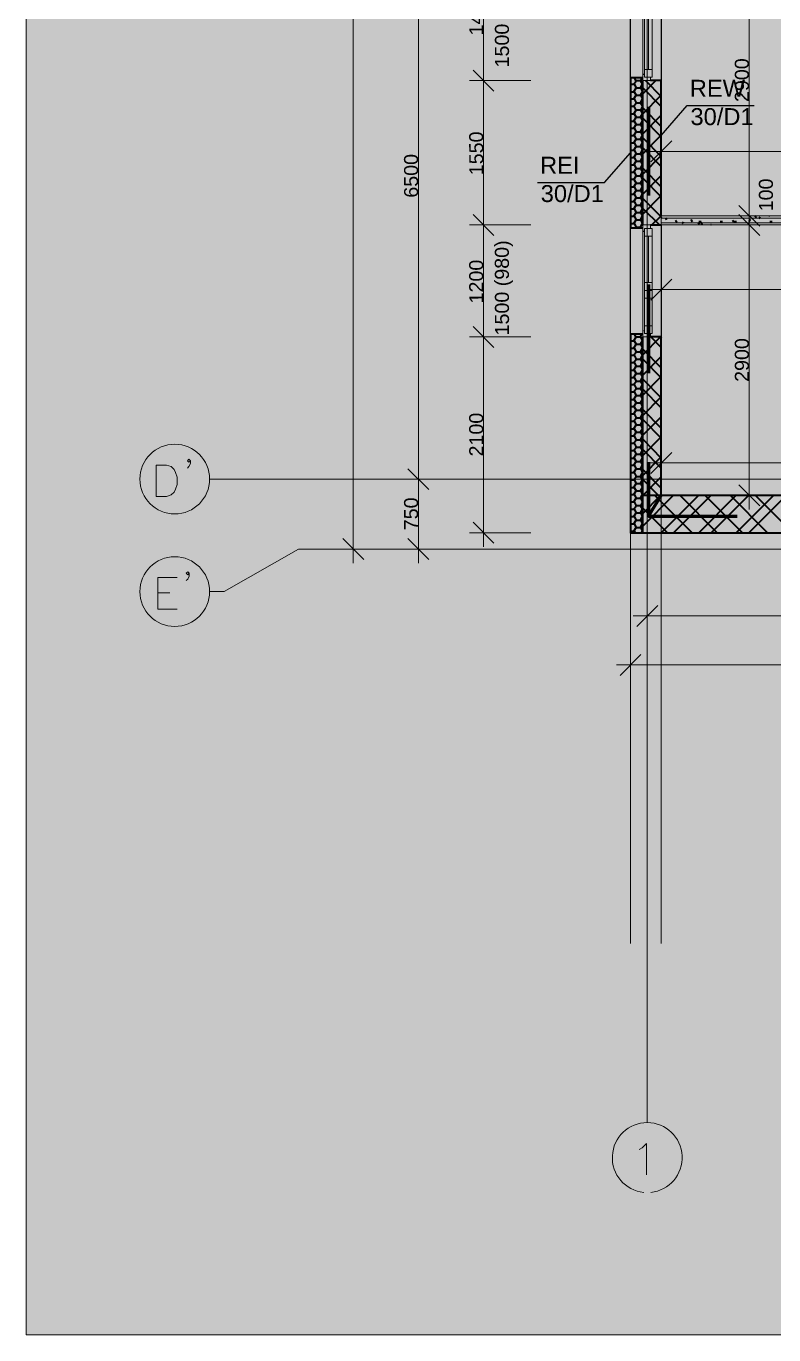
# Model space of a CAD drawing. Header units: millimetres. Extents: x 2377 to 264466, y -28213 to 61616.
# Drawn here: x 144446 to 152470, y -24410 to -10377 of the extents above; entities that cross this region are included whole.
import ezdxf

# ---------------------------------------------------------------- set-up
doc = ezdxf.new("R2010")
doc.units = ezdxf.units.MM
doc.layers.add('ZTI_KANAL', color=30, linetype='Continuous', lineweight=50)
doc.styles.add('PDF ArialMT', font='arial.ttf')

msp = doc.modelspace()

# ---------------------------------------------------------------- linework, layer by layer
at = {"layer": 'ZTI_KANAL', "color": 7, "lineweight": 9}
for points in [[(144446, -24410), (264438, -24410), (264438, 7087), (144446, 7087)], [(149466, -11073), (149244, -10848)], [(149205, -10959), (149860, -10959)], [(152321, -12521), (152095, -12299)], [(149466, -12623), (149244, -12397)], [(152359, -12410), (151701, -12410)], [(152321, -12623), (152095, -12397)], [(149205, -12508), (149860, -12508)], [(152359, -12508), (151701, -12508)], [(149466, -13823), (149244, -13598)], [(149205, -13709), (149860, -13709)], [(145840, -15420), (145840, -15084), (145951, -15084), (146001, -15100), (146033, -15131), (146049, -15163), (146065, -15214), (146065, -15293), (146049, -15341), (146033, -15373), (146001, -15404), (145951, -15420)], [(148542, -15122), (148767, -15344)], [(148504, -15233), (149161, -15233)]]:
    msp.add_lwpolyline(points, close=True, dxfattribs=at)
for points in [[(151111, 4982), (151111, -22133)], [(147954, -686), (147954, -16135)], [(148656, -8584), (148656, -15382)], [(149355, -11111), (149355, -9362)], [(152206, -12559), (152206, -9362)], [(149355, -12661), (149355, -10810)], [(151260, -11213), (151260, -11870)], [(151374, -11607), (151149, -11832)], [(151111, -11721), (158322, -11721)], [(152206, -12661), (152206, -12261)], [(149355, -13861), (149355, -12359)], [(152206, -15560), (152206, -12359)], [(151260, -12696), (151260, -13353)], [(151374, -13090), (151149, -13315)], [(151111, -13201), (156185, -13201)], [(149355, -15960), (149355, -13560)], [(151260, -14553), (151260, -15208)], [(151374, -14947), (151149, -15173)], [(146208, -15036), (146192, -15052), (146176, -15036), (146192, -15020), (146208, -15036), (146208, -15068), (146192, -15100), (146176, -15115)], [(148656, -15084), (148656, -16135)], [(151111, -15058), (156087, -15058)], [(146414, -15233), (214196, -15233)], [(151260, -15411), (151260, -20215)], [(151701, -15411), (152359, -15411)], [(152095, -15296), (152321, -15522)], [(152225, -15411), (152883, -15411)], [(149244, -15697), (149466, -15922)], [(149860, -15811), (149205, -15811)], [(150933, -15811), (150933, -20215)], [(146414, -16440), (146570, -16440), (147367, -15986), (213244, -15986), (213660, -16440), (214196, -16440)], [(148462, -15986), (147805, -15986)], [(147843, -15871), (148069, -16097)], [(149161, -15986), (148504, -15986)], [(148542, -15871), (148767, -16097)], [(146195, -16243), (146179, -16259), (146163, -16243), (146179, -16227), (146195, -16243), (146195, -16274), (146179, -16306), (146163, -16322)], [(151111, -16195), (151111, -16852)], [(146065, -16627), (145859, -16627), (145859, -16290), (146065, -16290)], [(145859, -16452), (145986, -16452)], [(151225, -16589), (151000, -16814)], [(150933, -16719), (150933, -17376)], [(150961, -16700), (157261, -16700)], [(151044, -17113), (150819, -17338)], [(150780, -17227), (211513, -17227)], [(151025, -22422), (151057, -22406), (151104, -22359), (151104, -22695)]]:
    msp.add_lwpolyline(points, dxfattribs=at)
at = {"layer": 'ZTI_KANAL', "color": 7, "lineweight": 25}
for points in [[(150933, -10930), (150933, -9539)], [(151260, -9511), (151260, -10959)], [(150933, -13680), (150933, -12540)], [(151260, -12508), (151260, -13709)]]:
    msp.add_lwpolyline(points, dxfattribs=at)
at = {"layer": 'ZTI_KANAL', "color": 7, "lineweight": 20}
for points in [[(151063, -10899), (151063, -9571)], [(151123, -10295), (151123, -10841)], [(151082, -10841), (151165, -10841)], [(155937, -12312), (156036, -12312), (156036, -12359), (156036, -12559), (156036, -13461), (156036, -15411), (155937, -15411), (155937, -13461), (155937, -12559), (155937, -12508), (151260, -12508), (151260, -12410), (155937, -12410), (155937, -12359), (155937, -12312), (155137, -12312)], [(155963, -12359), (155963, -12435), (151260, -12435)], [(151260, -12486), (155963, -12486), (155963, -12559)], [(151063, -13648), (151063, -12572)], [(151082, -12629), (151165, -12629)], [(151123, -13124), (151123, -12629)], [(151165, -13124), (151082, -13124)], [(151165, -13293), (151082, -13293)], [(151123, -13293), (151123, -13591)], [(151082, -13591), (151165, -13591)]]:
    msp.add_lwpolyline(points, dxfattribs=at)
for points in [[(151165, -10924), (151146, -10924), (151165, -10924), (151165, -10209), (151082, -10209), (151082, -10889), (151082, -10209), (151165, -10209)], [(151146, -10959), (151063, -10959), (151063, -10899), (151082, -10889), (151082, -10924), (151146, -10924)], [(151165, -13210), (151082, -13210), (151082, -12582), (151063, -12572), (151063, -12508), (151146, -12508), (151146, -12547), (151165, -12547)], [(151082, -12547), (151082, -12582), (151082, -13210), (151165, -13210), (151165, -12547), (151146, -12547)], [(151165, -13674), (151146, -13674), (151165, -13674), (151165, -13210), (151082, -13210), (151082, -13639), (151082, -13210), (151165, -13210)], [(151146, -13709), (151063, -13709), (151063, -13648), (151082, -13639), (151082, -13674), (151146, -13674)]]:
    msp.add_lwpolyline(points, close=True, dxfattribs=at)
at = {"layer": 'ZTI_KANAL', "color": 1, "lineweight": 60}
for points in [[(151123, -10765), (151123, -10765)], [(151123, -11241), (151123, -12194)], [(151123, -12670), (151123, -12670)], [(151123, -13147), (151123, -14099)], [(151123, -14576), (151123, -14576)], [(151123, -15052), (151123, -15630), (152076, -15630)], [(151123, -15630), (151260, -15411)]]:
    msp.add_lwpolyline(points, dxfattribs=at)
at = {"layer": 'ZTI_KANAL', "color": 7, "lineweight": 35}
for points in [[(151063, -10930), (150933, -10930), (150933, -12540), (151063, -12540)], [(150993, -10962), (150974, -10930)], [(151054, -10930), (151038, -10962), (151060, -11000), (151063, -11000)], [(150933, -11000), (150968, -11000), (150993, -10962), (150993, -10959), (151038, -10959)], [(150933, -11080), (150968, -11080), (150993, -11038)], [(150971, -11000), (150993, -11038), (151038, -11038), (151060, -11000), (151060, -10997)], [(150971, -11080), (150993, -11118), (151038, -11118), (151060, -11080), (151060, -11076)], [(151038, -11038), (151060, -11080), (151063, -11080)], [(151063, -11102), (151203, -10959)], [(151063, -12508), (151063, -10959)], [(151063, -11038), (151260, -11238)], [(151092, -10959), (151260, -11130)], [(151162, -12508), (151260, -12410), (151260, -10959), (151146, -10959)], [(150933, -11156), (150968, -11156), (150993, -11118), (150993, -11114)], [(150933, -11235), (150968, -11235), (150993, -11197), (150993, -11194)], [(150971, -11156), (150993, -11197), (151038, -11197), (151060, -11156)], [(151038, -11118), (151060, -11156), (151063, -11156)], [(151038, -11197), (151060, -11235), (151063, -11235)], [(151063, -11318), (151260, -11118)], [(150933, -11315), (150968, -11315), (150993, -11276), (150993, -11273), (151038, -11273)], [(150968, -11394), (150993, -11353)], [(150993, -11276), (150971, -11235)], [(150971, -11315), (150993, -11353), (151038, -11353), (151060, -11315), (151060, -11311)], [(151060, -11232), (151060, -11235), (151038, -11276), (151060, -11315), (151063, -11315)], [(151038, -11353), (151060, -11394), (151063, -11394)], [(151063, -11254), (151260, -11454)], [(151063, -11530), (151260, -11330)], [(151063, -11362), (151260, -11562)], [(150933, -11394), (150971, -11394), (150993, -11432), (151038, -11432), (151060, -11394), (151060, -11391)], [(150933, -11470), (150971, -11470), (150993, -11511), (151038, -11511), (151060, -11470)], [(150968, -11470), (150993, -11432), (150993, -11429)], [(151038, -11432), (151060, -11470), (151063, -11470)], [(150933, -11549), (150971, -11549), (150993, -11588), (151038, -11588), (151060, -11549), (151060, -11546)], [(150933, -11629), (150971, -11629), (150993, -11667), (151038, -11667), (151060, -11629), (151060, -11626)], [(150968, -11549), (150993, -11511), (150993, -11508)], [(150968, -11629), (150993, -11588)], [(151038, -11511), (151060, -11549), (151063, -11549)], [(151038, -11588), (151060, -11629), (151063, -11629)], [(151063, -11746), (151260, -11546)], [(151063, -11575), (151260, -11775)], [(150933, -11708), (150971, -11708), (150993, -11746), (151038, -11746), (151060, -11708), (151060, -11705)], [(150933, -11784), (150971, -11784), (150993, -11826), (151038, -11826), (151060, -11784)], [(150968, -11708), (150993, -11667)], [(150968, -11784), (150993, -11746), (150993, -11743)], [(151038, -11667), (151060, -11708), (151063, -11708)], [(151038, -11746), (151060, -11784), (151063, -11784)], [(151063, -11683), (151260, -11883)], [(151063, -11962), (151260, -11762)], [(150933, -11864), (150971, -11864), (150993, -11902), (151038, -11902), (151060, -11864), (151060, -11861)], [(150968, -11864), (150993, -11826), (150993, -11823)], [(150968, -11943), (150993, -11902)], [(151038, -11826), (151060, -11864), (151063, -11864)], [(151038, -11902), (151060, -11943), (151063, -11943)], [(151063, -11899), (151260, -12099)], [(150933, -11943), (150971, -11943), (150993, -11981), (151038, -11981), (151060, -12023)], [(150933, -12019), (150971, -12019)], [(150968, -12023), (150993, -11981), (150993, -11978)], [(150968, -12099), (150993, -12061), (150993, -12058)], [(150971, -12023), (150993, -12061), (151038, -12061), (151060, -12023), (151060, -12019), (151063, -12019)], [(151038, -11981), (151060, -11943), (151060, -11940)], [(151038, -12140), (151060, -12178), (151063, -12178), (151260, -11978)], [(151038, -12061), (151060, -12099), (151063, -12099)], [(151063, -12007), (151260, -12207)], [(150933, -12099), (150971, -12099), (150993, -12140), (151038, -12140), (151060, -12099)], [(150933, -12178), (150971, -12178), (150993, -12216), (151038, -12216), (151060, -12178), (151060, -12175)], [(150968, -12178), (150993, -12140), (150993, -12137)], [(151063, -12394), (151260, -12194)], [(150933, -12258), (150971, -12258), (150993, -12296), (151038, -12296), (151060, -12337)], [(150933, -12334), (150971, -12334)], [(150968, -12258), (150993, -12216)], [(150968, -12337), (150993, -12296), (150993, -12293)], [(150971, -12337), (150993, -12375), (151038, -12375), (151060, -12337), (151060, -12334), (151063, -12334)], [(151038, -12216), (151060, -12258), (151063, -12258)], [(151038, -12296), (151060, -12258), (151060, -12254)], [(151063, -12223), (151260, -12423)], [(151063, -12331), (151241, -12508)], [(150933, -12413), (150971, -12413), (150993, -12454), (151038, -12454), (151060, -12413)], [(150968, -12413), (150993, -12375), (150993, -12372)], [(150968, -12493), (150993, -12454), (150993, -12451)], [(151038, -12375), (151060, -12413), (151063, -12413)], [(151038, -12454), (151060, -12493), (151063, -12493)], [(151038, -12531), (151060, -12493), (151060, -12489)], [(151263, -12426), (151260, -12429)], [(151323, -12454), (151311, -12435), (151311, -12432)], [(151428, -12483), (151416, -12461)], [(151498, -12474), (151492, -12486), (151485, -12496)], [(151597, -12474), (151584, -12451)], [(151670, -12486), (151657, -12505)], [(151663, -12470), (151689, -12470)], [(151670, -12486), (151670, -12486)], [(151701, -12502), (151692, -12486), (151689, -12480)], [(151800, -12410), (151800, -12413)], [(151892, -12470), (151917, -12470)], [(152041, -12480), (152028, -12458)], [(152044, -12470), (152070, -12470)], [(152216, -12448), (152203, -12470)], [(152279, -12432), (152267, -12410)], [(152321, -12423), (152314, -12435), (152308, -12442)], [(152416, -12410), (152413, -12416)], [(152425, -12470), (152451, -12470)], [(150933, -12493), (150971, -12493), (150993, -12531), (151038, -12531), (151041, -12540)], [(150987, -12540), (150993, -12531)], [(151146, -12508), (151260, -12508)], [(151797, -12508), (151793, -12508)], [(151063, -13680), (150933, -13680), (150933, -15811), (211361, -15811), (211361, -13709), (211231, -13709), (211231, -15811)], [(150933, -13750), (150971, -13750), (150993, -13788), (151038, -13788), (151060, -13750), (151060, -13747)], [(150968, -13750), (150993, -13709), (151038, -13709), (151054, -13680)], [(150993, -13712), (150974, -13680)], [(151038, -13712), (151060, -13750), (151063, -13750)], [(151063, -13902), (151254, -13709)], [(151063, -15811), (151063, -13709)], [(155937, -15411), (151260, -15411), (151260, -13709), (151146, -13709)], [(151149, -13709), (151260, -13823)], [(151257, -13709), (151260, -13715)], [(150933, -13829), (150971, -13829), (150993, -13868), (151038, -13868), (151060, -13829), (151060, -13826)], [(150968, -13829), (150993, -13788)], [(150968, -13906), (150993, -13868), (150993, -13864)], [(151038, -13788), (151060, -13829), (151063, -13829)], [(151038, -13868), (151060, -13906), (151063, -13906)], [(151063, -13839), (151260, -14039)], [(150933, -13906), (150971, -13906), (150993, -13947), (151038, -13947), (151060, -13906)], [(150933, -13985), (150971, -13985), (150993, -14023), (151038, -14023), (151060, -13985), (151060, -13982)], [(150968, -13985), (150993, -13947), (150993, -13944)], [(150968, -14064), (150993, -14023)], [(151038, -13947), (151060, -13985), (151063, -13985)], [(151038, -14023), (151060, -14064), (151063, -14064)], [(151063, -14118), (151260, -13918)], [(151063, -13947), (151260, -14147)], [(150933, -14064), (150971, -14064), (150993, -14103), (151038, -14103), (151060, -14064), (151060, -14061)], [(150933, -14144), (150971, -14144), (150993, -14182), (151038, -14182), (151060, -14144), (151060, -14141)], [(150968, -14144), (150993, -14103)], [(151038, -14103), (151060, -14144), (151063, -14144)], [(151063, -14334), (151260, -14134)], [(151063, -14163), (151260, -14363)], [(150933, -14220), (150971, -14220), (150993, -14261), (151038, -14261), (151060, -14220)], [(150933, -14299), (150971, -14299), (150993, -14338), (151038, -14338), (151060, -14299), (151060, -14296)], [(150968, -14220), (150993, -14182), (150993, -14179)], [(150968, -14299), (150993, -14261), (150993, -14258)], [(151038, -14182), (151060, -14220), (151063, -14220)], [(151038, -14261), (151060, -14299), (151063, -14299)], [(151063, -14271), (151260, -14471)], [(150933, -14379), (150971, -14379), (150993, -14417), (151038, -14417), (151060, -14458)], [(150968, -14379), (150993, -14338)], [(150968, -14458), (150993, -14417), (150993, -14414)], [(151038, -14338), (151060, -14379), (151063, -14379)], [(151038, -14417), (151060, -14379), (151060, -14376)], [(151063, -14550), (151260, -14350)], [(150933, -14455), (150971, -14455)], [(150933, -14534), (150971, -14534), (150993, -14576), (151038, -14576), (151060, -14534)], [(150968, -14534), (150993, -14496), (150993, -14493)], [(150968, -14614), (150993, -14576), (150993, -14572)], [(150971, -14458), (150993, -14496), (151038, -14496), (151060, -14458), (151060, -14455), (151063, -14455)], [(151038, -14496), (151060, -14534), (151063, -14534)], [(151038, -14576), (151060, -14614), (151063, -14614)], [(151063, -14487), (151260, -14687)], [(151063, -14763), (151260, -14566)], [(150933, -14614), (150971, -14614), (150993, -14652), (151038, -14652), (151060, -14614), (151060, -14611)], [(150933, -14693), (150971, -14693), (150993, -14731), (151038, -14731), (151060, -14773)], [(150968, -14693), (150993, -14652)], [(150968, -14773), (150993, -14731), (150993, -14728)], [(151038, -14652), (151060, -14693), (151063, -14693)], [(151038, -14731), (151060, -14693), (151060, -14690)], [(151063, -14595), (151260, -14795)], [(150933, -14769), (150971, -14769)], [(150933, -14849), (150971, -14849), (150993, -14890), (151038, -14890), (151060, -14849)], [(150968, -14849), (150993, -14811), (150993, -14807)], [(150971, -14773), (150993, -14811), (151038, -14811), (151060, -14773), (151060, -14769), (151063, -14769)], [(151038, -14811), (151060, -14849), (151063, -14849)], [(151063, -14979), (151260, -14779)], [(151063, -14807), (151260, -15008)], [(150933, -14928), (150971, -14928), (150993, -14966), (151038, -14966), (151060, -14928), (151060, -14925)], [(150933, -15008), (150971, -15008), (150993, -15046), (151038, -15046), (151060, -15008), (151060, -15004)], [(150968, -14928), (150993, -14890), (150993, -14887)], [(150968, -15008), (150993, -14966)], [(151038, -14890), (151060, -14928), (151063, -14928)], [(151038, -14966), (151060, -15008), (151063, -15008)], [(151063, -14915), (151260, -15115)], [(151063, -15195), (151260, -14995)], [(150933, -15084), (150971, -15084), (150993, -15125), (151038, -15125), (151060, -15084)], [(150968, -15084), (150993, -15046), (150993, -15042)], [(150968, -15163), (150993, -15125), (150993, -15122)], [(151038, -15046), (151060, -15084), (151063, -15084)], [(151038, -15125), (151060, -15163), (151063, -15163)], [(151063, -15131), (151260, -15331)], [(150933, -15163), (150971, -15163), (150993, -15204), (151038, -15204), (151060, -15163)], [(150933, -15242), (150971, -15242), (150993, -15281), (151038, -15281), (151060, -15242), (151060, -15239)], [(150968, -15242), (150993, -15204), (150993, -15201)], [(150968, -15322), (150993, -15281)], [(151038, -15204), (151060, -15242), (151063, -15242)], [(151038, -15281), (151060, -15322), (151063, -15322)], [(151260, -15411), (151063, -15411), (151260, -15211)], [(151063, -15239), (151231, -15411)], [(150933, -15322), (150971, -15322), (150993, -15360), (151038, -15360), (151060, -15322), (151060, -15319)], [(150933, -15398), (150971, -15398), (150993, -15439), (151038, -15439), (151060, -15398)], [(150968, -15398), (150993, -15360), (150993, -15357)], [(150968, -15477), (150993, -15439), (150993, -15436)], [(151038, -15360), (151060, -15398), (151063, -15398)], [(151063, -15604), (151254, -15411)], [(151063, -15738), (151390, -15411)], [(151593, -15811), (151193, -15411)], [(151260, -15811), (151660, -15411)], [(151393, -15811), (151793, -15411)], [(151863, -15811), (151463, -15411)], [(151663, -15811), (152063, -15411)], [(152133, -15811), (151733, -15411)], [(151797, -15811), (152197, -15411)], [(152403, -15811), (152003, -15411)], [(152067, -15811), (152467, -15411)], [(152203, -15811), (152603, -15411)], [(152673, -15811), (152273, -15411)], [(150933, -15477), (150971, -15477), (150993, -15519)], [(150933, -15557), (150971, -15557), (150993, -15595), (151038, -15595), (151060, -15557), (151060, -15554)], [(150968, -15557), (150993, -15519), (150993, -15516), (151038, -15516)], [(151038, -15439), (151060, -15477), (151063, -15477)], [(151060, -15474), (151060, -15477), (151038, -15519), (151060, -15557), (151063, -15557)], [(151327, -15811), (151063, -15547)], [(150933, -15636), (150971, -15636), (150993, -15674), (151038, -15674), (151060, -15636), (151060, -15633)], [(150933, -15712), (150971, -15712), (150993, -15754), (151038, -15754), (151060, -15712)], [(150968, -15636), (150993, -15595)], [(150968, -15712), (150993, -15674), (150993, -15671)], [(151038, -15595), (151060, -15636), (151063, -15636)], [(151038, -15674), (151060, -15712), (151063, -15712)], [(150933, -15792), (150971, -15792), (150981, -15811)], [(150968, -15792), (150993, -15754), (150993, -15751)], [(151038, -15754), (151060, -15792), (151063, -15792)], [(151050, -15811), (151060, -15792), (151060, -15789)]]:
    msp.add_lwpolyline(points, dxfattribs=at)
at = {"layer": 'ZTI_KANAL', "color": 1, "lineweight": 25}
for points in [[(151260, -11549), (151539, -11229), (152260, -11229)], [(149933, -12054), (150653, -12054), (150933, -11734)]]:
    msp.add_lwpolyline(points, dxfattribs=at)
at = {"layer": 'ZTI_KANAL', "color": 7, "lineweight": 9}
for centre in [(146040, -15233), (146040, -16440)]:
    msp.add_circle(centre, 374, dxfattribs=at)
msp.add_arc((151111, -22509), 375, 275.7402, 264.2598, dxfattribs=at)
at = {"layer": 'ZTI_KANAL', "color": 7, "lineweight": 35, "true_color": 0xffffff, "transparency": 33554559}
msp.add_solid([(144446, -24410), (264466, -24410), (144446, 7095), (264466, 7095)], dxfattribs=at)
at = {"layer": 'ZTI_KANAL', "color": 9, "lineweight": 0, "true_color": 0xc0c0c0, "transparency": 33554559}
for points in [[(155937, -12435), (151260, -12435), (151260, -12410)], [(155937, -12435), (151260, -12410), (155937, -12410)], [(155937, -12508), (151260, -12508), (151260, -12486)], [(155937, -12508), (151260, -12486), (155937, -12486)]]:
    msp.add_solid(points, dxfattribs=at)

# ---------------------------------------------------------------- texts
at = {"layer": 'ZTI_KANAL', "color": 7, "char_height": 150.9, "attachment_point": 4, "rotation": 90.1003, "style": 'PDF ArialMT'}
for s, insert in [('1500 (980)', (149575, -10819)), ('1450', (149277, -10476)), ('2900', (152128, -11190)), ('1550', (149277, -11975)), ('6500', (148578, -12216)), ('100', (152386, -12362)), ('1500 (980)', (149575, -13693)), ('1200', (149277, -13350)), ('2900', (152128, -14191)), ('2100', (149277, -14991)), ('750', (148578, -15782))]:
    msp.add_mtext(s, dxfattribs=dict(at, insert=insert))
at = {"layer": 'ZTI_KANAL', "color": 1, "char_height": 181.8, "attachment_point": 4, "style": 'PDF ArialMT'}
for s, insert in [('REW', (151568, -11043)), ('30/D1', (151575, -11348)), ('REI', (149961, -11868)), ('30/D1', (149968, -12173))]:
    msp.add_mtext(s, dxfattribs=dict(at, insert=insert))

doc.saveas('drawing.dxf')
